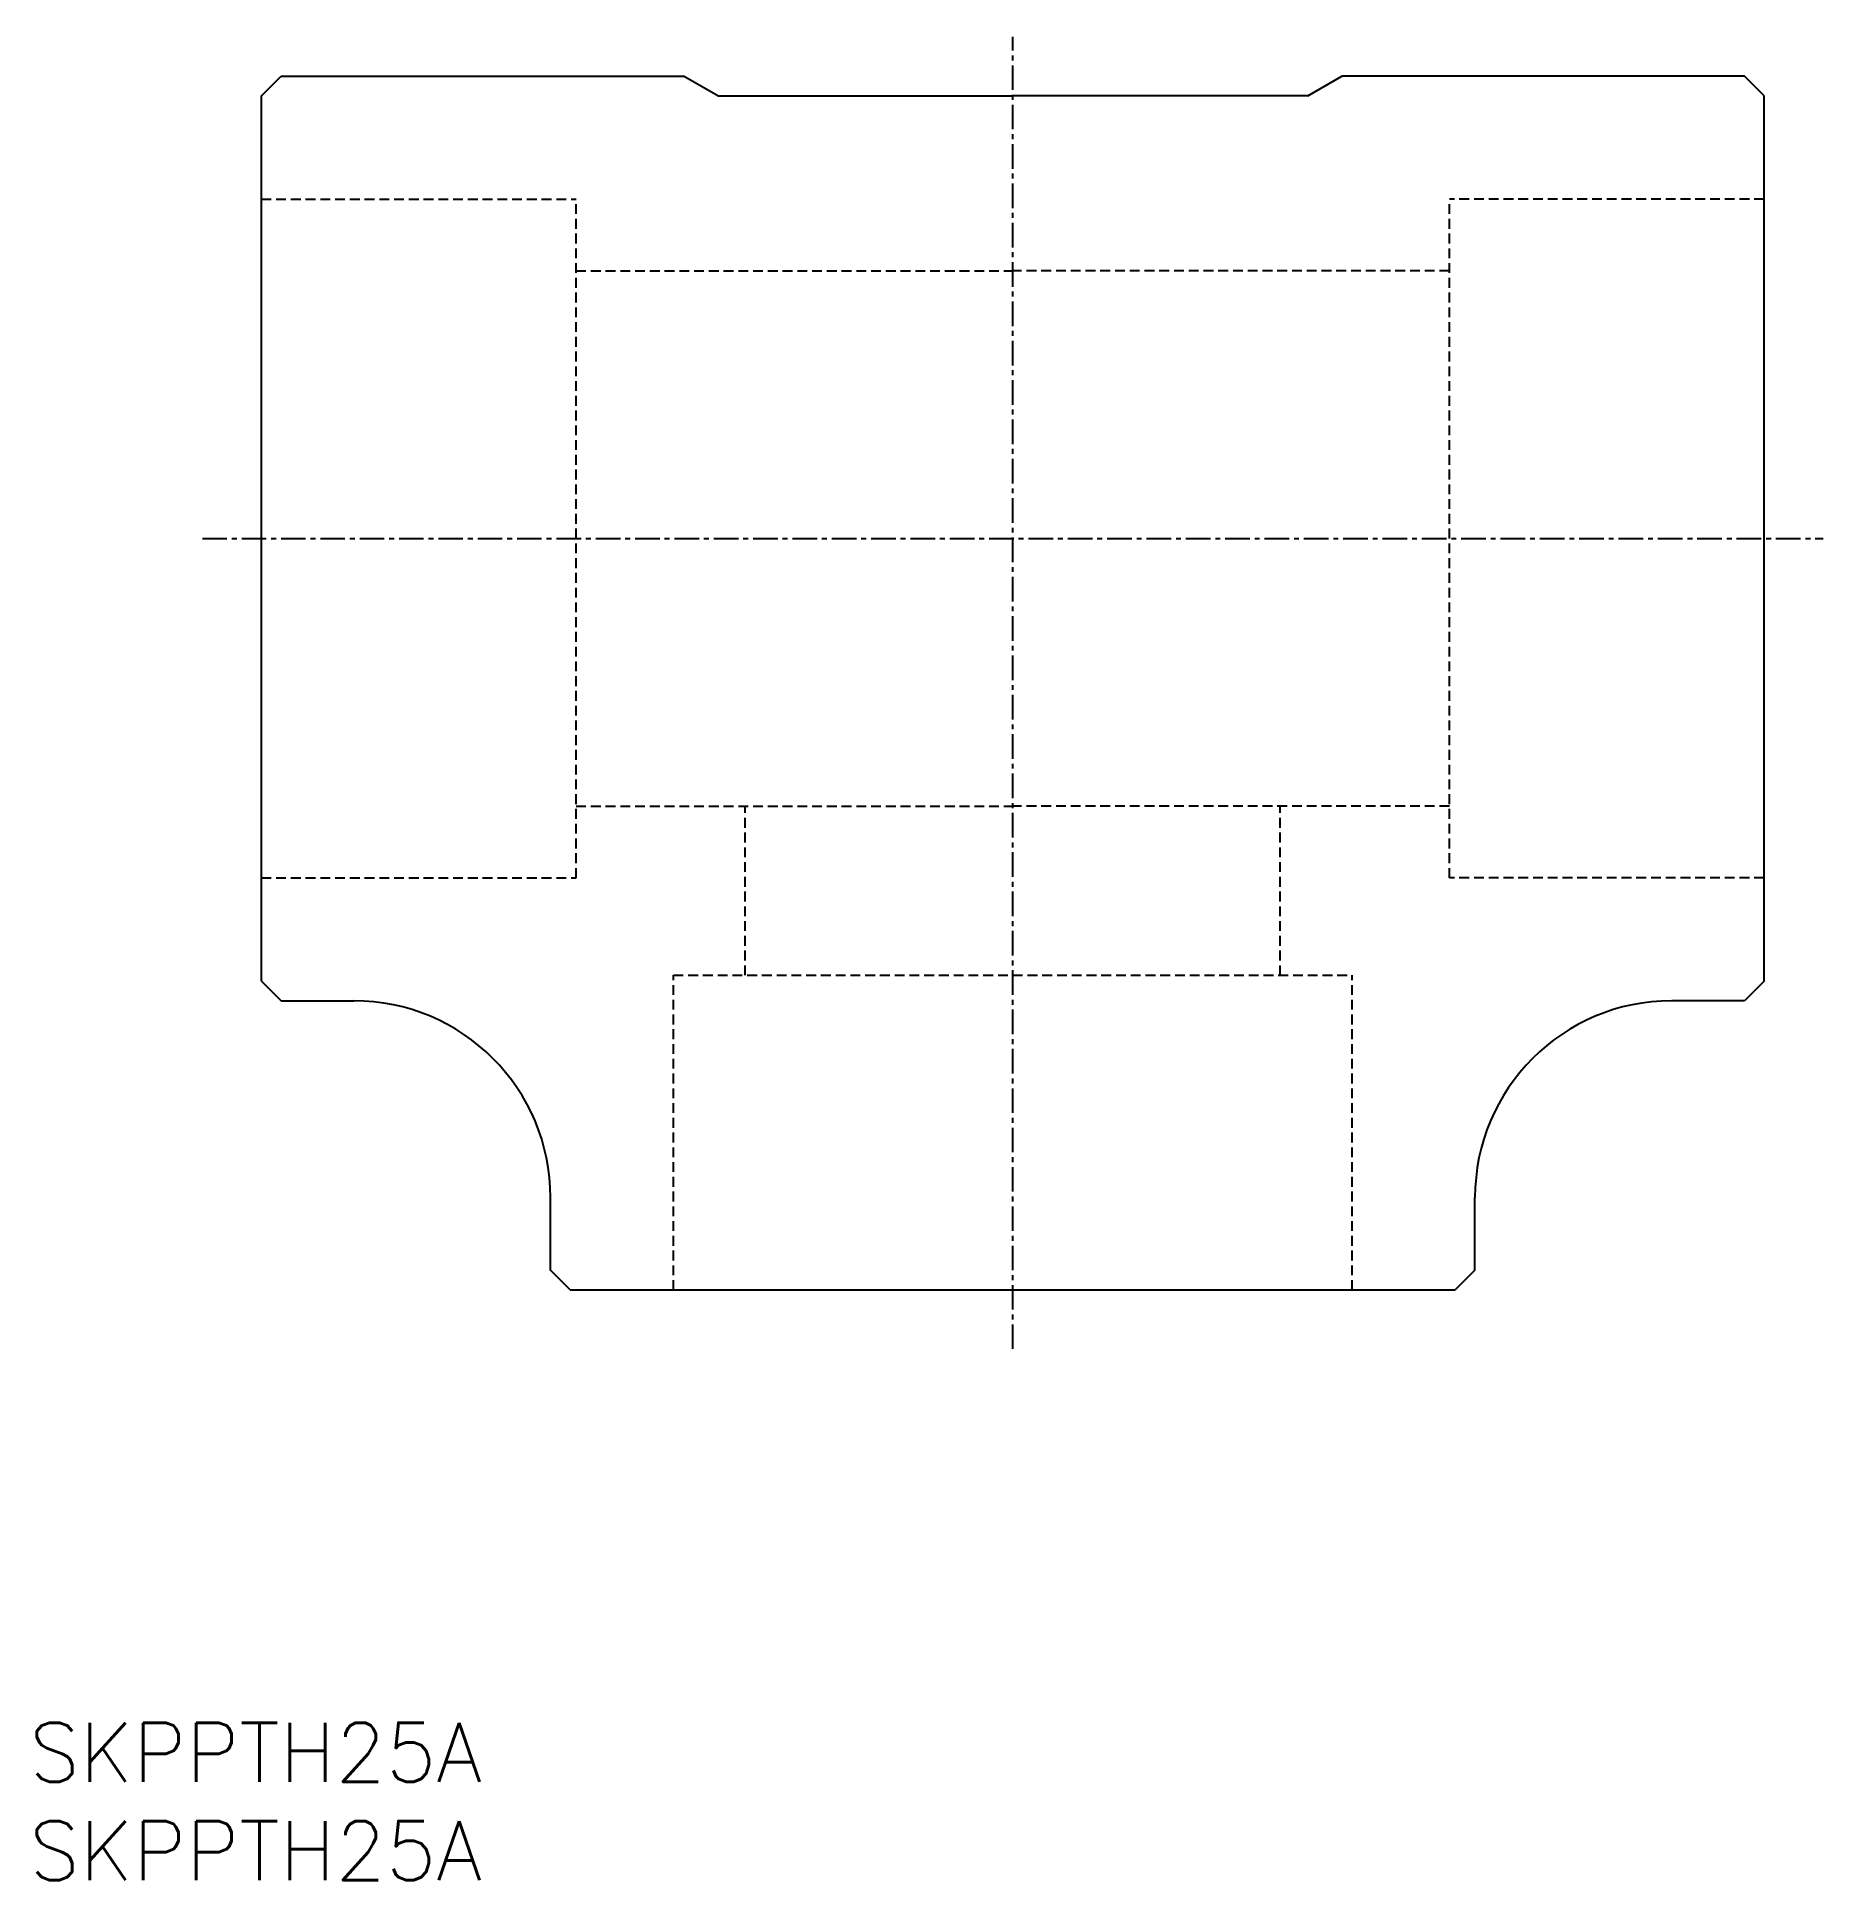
# Model space of a CAD drawing. Extents: x 0.4 to 91.2, y 0 to 93.7.
import ezdxf

# ---------------------------------------------------------------- set-up
doc = ezdxf.new("R2010")
doc.units = 0
doc.linetypes.add('CENTER', pattern=[2, 1.25, -0.25, 0.25, -0.25])
doc.linetypes.add('DASHED', pattern=[0.75, 0.5, -0.25])
doc.layers.get('0').update_dxf_attribs({"linetype": 'CONTINUOUS'})
doc.layers.add('CENTER', color=1, linetype='CENTER')
doc.styles.get("Standard").update_dxf_attribs({"font": 'txt.shx'})

# ---------------------------------------------------------------- blocks, each defined once
blk = doc.blocks.new('*U6')
at = {"color": 7, "linetype": 'CONTINUOUS'}
blk.add_text('SKPPTH25A', height=3, dxfattribs=at).set_placement((0, 0))
blk = doc.blocks.new('*U7')
at = {"color": 7, "linetype": 'CONTINUOUS'}
blk.add_text('SKPPTH25A', height=3, dxfattribs=at).set_placement((0, 5))

msp = doc.modelspace()

# ---------------------------------------------------------------- linework, layer by layer
at = {"color": 7, "linetype": 'CONTINUOUS'}
for p, q in [((11.8, 90.7), (12.8, 91.7)), ((12.8, 91.7), (33.268, 91.7)), ((35, 90.7), (33.268, 91.7)), ((65, 90.7), (66.732, 91.7)), ((87.2, 91.7), (66.732, 91.7)), ((88.2, 90.7), (87.2, 91.7)), ((11.8, 45.7), (11.8, 90.7)), ((35, 90.7), (50, 90.7)), ((65, 90.7), (50, 90.7)), ((88.2, 45.7), (88.2, 90.7)), ((11.8, 45.7), (12.8, 44.7)), ((88.2, 45.7), (87.2, 44.7)), ((12.8, 44.7), (16.5, 44.7)), ((87.2, 44.7), (83.5, 44.7)), ((26.5, 31), (26.5, 34.7)), ((73.5, 31), (73.5, 34.7)), ((27.5, 30), (26.5, 31)), ((73.5, 31), (72.5, 30)), ((27.5, 30), (72.5, 30))]:
    msp.add_line(p, q, dxfattribs=at)
at = {"color": 3, "linetype": 'DASHED'}
for p, q in [((11.8, 85.45), (27.8, 85.45)), ((27.8, 50.95), (27.8, 85.45)), ((88.2, 85.45), (72.2, 85.45)), ((72.2, 50.95), (72.2, 85.45)), ((27.8, 81.8), (50, 81.8)), ((72.2, 81.8), (50, 81.8)), ((27.8, 54.6), (50, 54.6)), ((36.4, 46), (36.4, 54.6)), ((72.2, 54.6), (50, 54.6)), ((63.6, 46), (63.6, 54.6)), ((11.8, 50.95), (27.8, 50.95)), ((88.2, 50.95), (72.2, 50.95)), ((32.75, 30), (32.75, 46)), ((32.75, 46), (67.25, 46)), ((67.25, 30), (67.25, 46))]:
    msp.add_line(p, q, dxfattribs=at)
at = {"color": 7, "linetype": 'CONTINUOUS'}
for centre, start, end in [((16.5, 34.7), 0, 90), ((83.5, 34.7), 90, 180)]:
    msp.add_arc(centre, 10, start, end, dxfattribs=at)
at = {"layer": 'CENTER', "color": 1, "linetype": 'CENTER'}
for p, q in [((50, 27), (50, 93.7)), ((8.8, 68.2), (91.2, 68.2))]:
    msp.add_line(p, q, dxfattribs=at)

# ---------------------------------------------------------------- block references
at = {"color": 7, "linetype": 'CONTINUOUS'}
for name in ['*U7', '*U6']:
    msp.add_blockref(name, (0, 0), dxfattribs=at)

doc.saveas('drawing.dxf')
